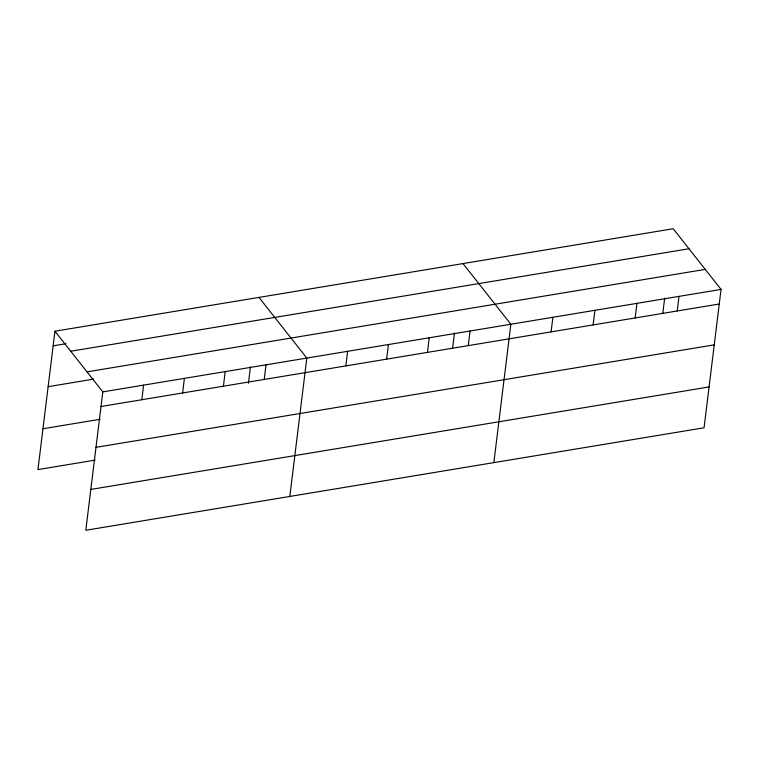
<?xml version="1.0" encoding="UTF-8"?>
<svg xmlns="http://www.w3.org/2000/svg" width="759" height="759" viewBox="0 0 759 759"><rect width="100%" height="100%" fill="white"/><g stroke="black" fill="none" stroke-linecap="round" stroke-linejoin="round"><path stroke-width="1.14" d="M54.942 331.218L102.797 391.891L85.805 530.266L704.058 427.782L721.05 289.407L673.195 228.734L54.942 331.218L37.95 469.593L95.074 460.125M141.8 399.737L143.593 385.126M182.606 392.972L184.399 378.361M223.412 386.208L225.205 371.597M248.421 383.238L250.432 366.872M264.217 379.443L266.011 364.832M289.824 496.452L306.816 358.068L258.961 297.395M345.829 365.914L347.622 351.303M386.635 359.149L388.428 344.539M427.44 352.385L429.233 337.774M452.592 348.248L454.461 333.059M468.246 345.62L470.039 331.009M493.853 462.629L510.845 324.245L462.99 263.582M551.091 331.882L552.884 317.281M593.13 324.918L594.923 310.308M635.169 317.945L636.962 303.344M662.806 313.41L664.666 298.211M677.218 310.981L679.011 296.371M53.149 345.829L65.976 343.704M70.729 351.237L688.992 248.753M87 371.872L705.263 269.379M48.13 386.673L93.604 379.13M102.797 391.891L721.05 289.407M100.994 406.501L719.257 304.008M42.969 428.75L100.093 419.281M95.985 447.345L714.238 344.852M90.814 489.422L709.077 386.938"/></g></svg>
